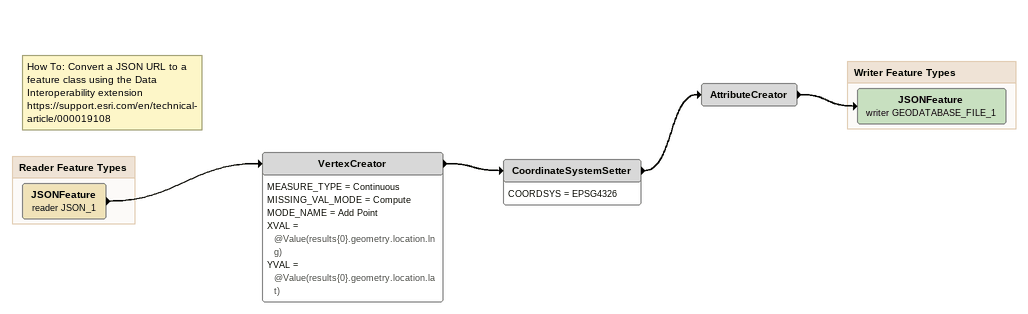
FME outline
Note: How To: Convert a JSON URL to a feature class using the Data Interoperability extension / https://support.esri.com/en/technical-article/000019108
VertexCreator
    MEASURE_TYPE = Continuous
    MISSING_VAL_MODE = Compute
    MODE_NAME = Add Point
    XVAL = @Value(results{0}.geometry.location.lng)
    YVAL = @Value(results{0}.geometry.location.lat)
    -> CoordinateSystemSetter
CoordinateSystemSetter
    COORDSYS = EPSG4326
    -> AttributeCreator
AttributeCreator
    -> JSONFeature (writer GEODATABASE_FILE_1)

Bookmark: Reader Feature Types
JSONFeature (reader JSON_1)
    -> VertexCreator

Bookmark: Writer Feature Types
JSONFeature (writer GEODATABASE_FILE_1)
